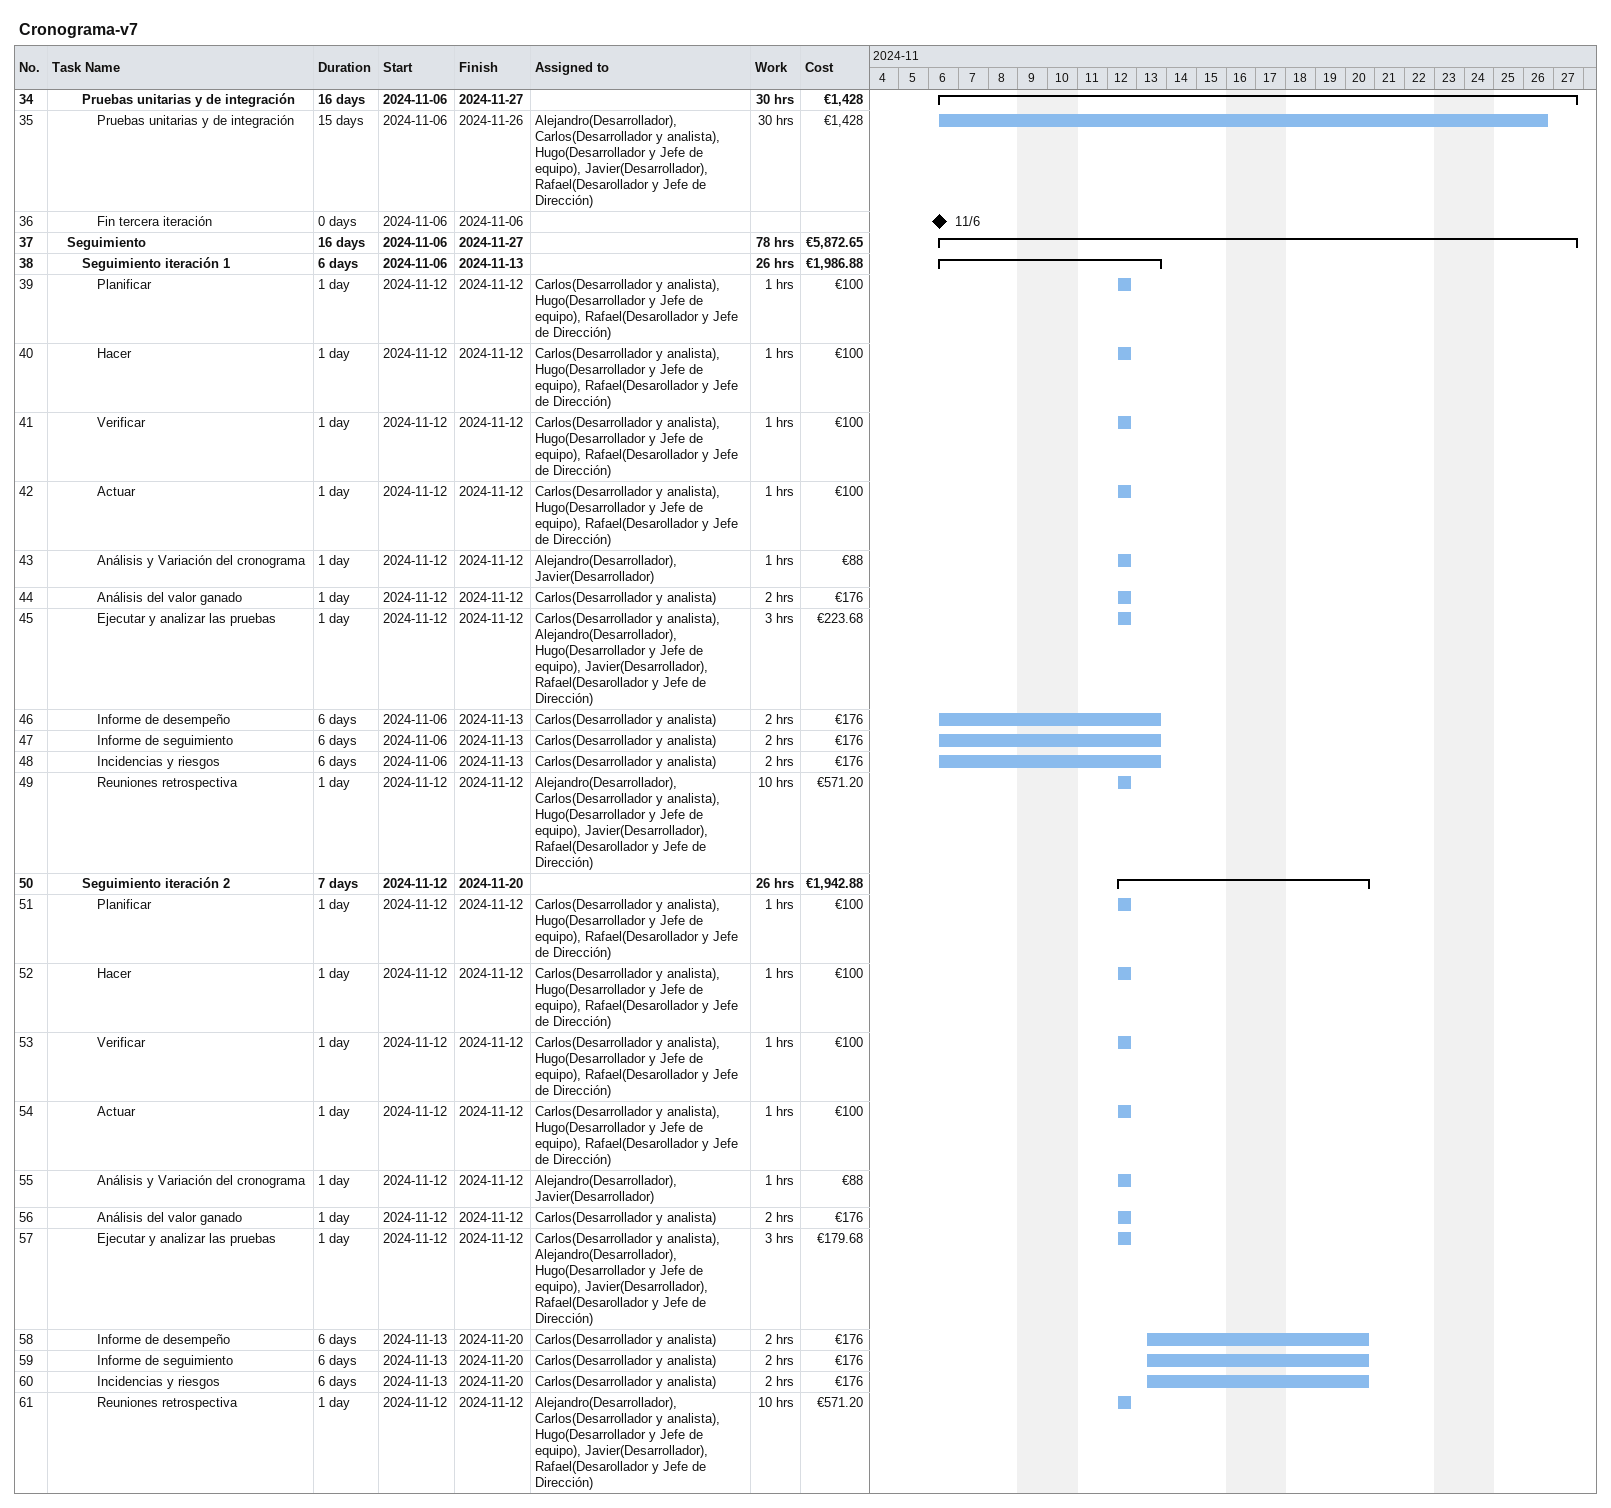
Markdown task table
Cronograma-v7

| ID | Level | Task | Duration | Start | Finish | Resources | Work (h) | Cost (€) |
|---|---|---|---|---|---|---|---|---|
| 34 | 3 | **Pruebas unitarias y de integración** | 16d | 2024-11-06 | 2024-11-27 |  | 30 | 1428 |
| 35 | 4 | Pruebas unitarias y de integración | 15d | 2024-11-06 | 2024-11-26 | Alejandro(Desarrollador), Carlos(Desarrollador y analista), Hugo(Desarrollador y Jefe de equipo), Javier(Desarrollador), Rafael(Desarollador y Jefe de Dirección) | 30 | 1428 |
| 36 | 4 | Fin tercera iteración | 0d | 2024-11-06 | 2024-11-06 |  |  |  |
| 37 | 2 | **Seguimiento** | 16d | 2024-11-06 | 2024-11-27 |  | 78 | 5872.65 |
| 38 | 3 | **Seguimiento iteración 1** | 6d | 2024-11-06 | 2024-11-13 |  | 26 | 1986.88 |
| 39 | 4 | Planificar | 1d | 2024-11-12 | 2024-11-12 | Carlos(Desarrollador y analista), Hugo(Desarrollador y Jefe de equipo), Rafael(Desarollador y Jefe de Dirección) | 1 | 100 |
| 40 | 4 | Hacer | 1d | 2024-11-12 | 2024-11-12 | Carlos(Desarrollador y analista), Hugo(Desarrollador y Jefe de equipo), Rafael(Desarollador y Jefe de Dirección) | 1 | 100 |
| 41 | 4 | Verificar | 1d | 2024-11-12 | 2024-11-12 | Carlos(Desarrollador y analista), Hugo(Desarrollador y Jefe de equipo), Rafael(Desarollador y Jefe de Dirección) | 1 | 100 |
| 42 | 4 | Actuar | 1d | 2024-11-12 | 2024-11-12 | Carlos(Desarrollador y analista), Hugo(Desarrollador y Jefe de equipo), Rafael(Desarollador y Jefe de Dirección) | 1 | 100 |
| 43 | 4 | Análisis y Variación del cronograma | 1d | 2024-11-12 | 2024-11-12 | Alejandro(Desarrollador), Javier(Desarrollador) | 1 | 88 |
| 44 | 4 | Análisis del valor ganado | 1d | 2024-11-12 | 2024-11-12 | Carlos(Desarrollador y analista) | 2 | 176 |
| 45 | 4 | Ejecutar y analizar las pruebas | 1d | 2024-11-12 | 2024-11-12 | Carlos(Desarrollador y analista), Alejandro(Desarrollador), Hugo(Desarrollador y Jefe de equipo), Javier(Desarrollador), Rafael(Desarollador y Jefe de Dirección) | 3 | 223.68 |
| 46 | 4 | Informe de desempeño | 6d | 2024-11-06 | 2024-11-13 | Carlos(Desarrollador y analista) | 2 | 176 |
| 47 | 4 | Informe de seguimiento | 6d | 2024-11-06 | 2024-11-13 | Carlos(Desarrollador y analista) | 2 | 176 |
| 48 | 4 | Incidencias y riesgos | 6d | 2024-11-06 | 2024-11-13 | Carlos(Desarrollador y analista) | 2 | 176 |
| 49 | 4 | Reuniones retrospectiva | 1d | 2024-11-12 | 2024-11-12 | Alejandro(Desarrollador), Carlos(Desarrollador y analista), Hugo(Desarrollador y Jefe de equipo), Javier(Desarrollador), Rafael(Desarollador y Jefe de Dirección) | 10 | 571.20 |
| 50 | 3 | **Seguimiento iteración 2** | 7d | 2024-11-12 | 2024-11-20 |  | 26 | 1942.88 |
| 51 | 4 | Planificar | 1d | 2024-11-12 | 2024-11-12 | Carlos(Desarrollador y analista), Hugo(Desarrollador y Jefe de equipo), Rafael(Desarollador y Jefe de Dirección) | 1 | 100 |
| 52 | 4 | Hacer | 1d | 2024-11-12 | 2024-11-12 | Carlos(Desarrollador y analista), Hugo(Desarrollador y Jefe de equipo), Rafael(Desarollador y Jefe de Dirección) | 1 | 100 |
| 53 | 4 | Verificar | 1d | 2024-11-12 | 2024-11-12 | Carlos(Desarrollador y analista), Hugo(Desarrollador y Jefe de equipo), Rafael(Desarollador y Jefe de Dirección) | 1 | 100 |
| 54 | 4 | Actuar | 1d | 2024-11-12 | 2024-11-12 | Carlos(Desarrollador y analista), Hugo(Desarrollador y Jefe de equipo), Rafael(Desarollador y Jefe de Dirección) | 1 | 100 |
| 55 | 4 | Análisis y Variación del cronograma | 1d | 2024-11-12 | 2024-11-12 | Alejandro(Desarrollador), Javier(Desarrollador) | 1 | 88 |
| 56 | 4 | Análisis del valor ganado | 1d | 2024-11-12 | 2024-11-12 | Carlos(Desarrollador y analista) | 2 | 176 |
| 57 | 4 | Ejecutar y analizar las pruebas | 1d | 2024-11-12 | 2024-11-12 | Carlos(Desarrollador y analista), Alejandro(Desarrollador), Hugo(Desarrollador y Jefe de equipo), Javier(Desarrollador), Rafael(Desarollador y Jefe de Dirección) | 3 | 179.68 |
| 58 | 4 | Informe de desempeño | 6d | 2024-11-13 | 2024-11-20 | Carlos(Desarrollador y analista) | 2 | 176 |
| 59 | 4 | Informe de seguimiento | 6d | 2024-11-13 | 2024-11-20 | Carlos(Desarrollador y analista) | 2 | 176 |
| 60 | 4 | Incidencias y riesgos | 6d | 2024-11-13 | 2024-11-20 | Carlos(Desarrollador y analista) | 2 | 176 |
| 61 | 4 | Reuniones retrospectiva | 1d | 2024-11-12 | 2024-11-12 | Alejandro(Desarrollador), Carlos(Desarrollador y analista), Hugo(Desarrollador y Jefe de equipo), Javier(Desarrollador), Rafael(Desarollador y Jefe de Dirección) | 10 | 571.20 |
